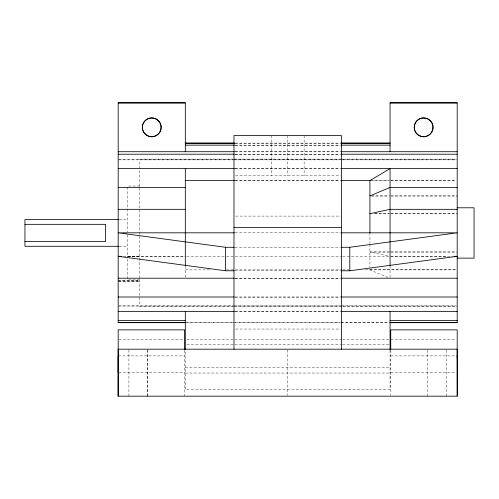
<?xml version="1.0" encoding="UTF-8"?>
<svg xmlns="http://www.w3.org/2000/svg" width="499" height="499" viewBox="0 0 499 499"><rect width="100%" height="100%" fill="white"/><g stroke="black" fill="none" stroke-linecap="round" stroke-linejoin="round"><path stroke-width="0.37" stroke-dasharray="2.5 1.87" d="M235.135 143.101L340.237 143.101M235.135 143.238L340.237 143.238M235.135 145.14L340.237 145.14M235.135 145.278L340.237 145.278M235.135 151.715L340.237 151.715M235.135 151.852L340.237 151.852M235.079 154.21L340.293 154.21M235.079 154.347L340.293 154.347M233.133 159.112L139.745 159.112L139.745 306.798L233.133 306.798M233.912 159.112L455.712 159.112M118.949 159.736L233.108 159.736M233.888 159.736L340.486 159.736M341.26 159.736L455.637 159.736M118.182 159.873L234.667 159.873M235.447 159.873L342.04 159.873M342.819 159.873L457.196 159.873M235.135 168.631L340.237 168.631M235.135 168.768L340.237 168.768M235.54 175.823L340.611 175.823M235.166 180.601L340.324 180.601M371.474 180.601L389.289 180.601M390.836 180.601L455.649 180.601M235.166 180.738L340.324 180.738M369.927 180.738L389.289 180.738M390.836 180.738L455.649 180.738M139.745 186.021L127.657 186.021L127.657 231.854M371.474 195.895L389.289 195.895M390.836 195.895L457.196 195.895M371.474 196.032L389.289 196.032M390.836 196.032L457.196 196.032M374.574 213.703L389.289 213.703M390.836 213.703L457.196 213.703M374.574 213.84L389.289 213.84M390.836 213.84L457.196 213.84M235.54 216.098L340.611 216.098M119.099 219.616L127.657 219.616M235.135 232.815L340.324 232.815M119.099 246.288L127.657 246.288M234.904 247.286L340.468 247.286M369.927 251.926L389.289 251.926M390.836 251.926L455.649 251.926M389.289 252.064L369.927 252.064L389.32 256.286M390.836 252.064L457.196 252.064M123.633 256.311L185.984 256.311M186.763 256.311L225.729 256.311M226.509 256.311L341.852 256.311M342.632 256.311L452.518 256.311M128.212 256.449L184.536 256.449M390.836 256.449L447.16 256.449M127.657 256.623L139.745 256.623M127.657 256.76L139.745 256.76M369.927 269.741L455.649 269.741M185.31 269.878L211.015 269.878M226.596 269.878L341.884 269.878M342.663 269.878L348.895 269.878M365.249 269.878L455.649 269.878M234.904 270.776L340.468 270.776M235.079 278.205L340.293 278.205M235.135 278.342L340.237 278.342M139.745 279.889L127.657 279.889L127.657 258.707M118.182 280.201L139.745 280.201M118.182 280.338L139.745 280.338M118.949 281.342L139.745 281.342M118.182 281.48L139.745 281.48M235.079 296.999L340.293 296.999M235.079 297.136L340.293 297.136M118.949 305.893L233.108 305.893M233.888 305.893L340.486 305.893M341.26 305.893L455.637 305.893M118.182 306.037L234.667 306.037M235.447 306.037L342.04 306.037M342.819 306.037L457.196 306.037M233.912 306.798L455.712 306.798M235.135 311.426L340.237 311.426M235.135 311.563L340.237 311.563M185.31 322.535L340.237 322.535M341.017 322.535L389.282 322.535M186.869 322.672L340.237 322.672M341.017 322.672L389.282 322.672M235.54 329.047L340.611 329.047M118.955 339.251L184.636 339.201M390.736 339.201L455.649 339.251M186.869 339.482L341.796 339.482M342.576 339.482L390.062 339.482M186.869 344.74L341.796 344.74M342.576 344.74L389.282 344.74M118.182 355.899L184.636 355.899M390.736 355.899L457.196 355.899M185.31 367.445L390.062 367.445M118.881 372.603L184.636 372.547M390.736 372.547L455.718 372.603M185.31 373.04L390.062 373.04M387.979 277.463L369.927 269.878L369.927 267.414M446.455 349.961L446.437 396.181M427.655 349.961L427.655 396.181M390.736 349.986L390.736 395.42M390.062 266.004L390.062 277.587M390.062 350.217L390.062 389.738L185.31 389.731L185.31 350.217M369.927 232.815L369.927 243.518M369.927 244.285L369.927 266.778M304.134 135.541L304.134 175.823M287.686 135.541L287.686 175.823M287.686 349.961L287.686 395.408M271.238 135.541L271.238 175.823M185.31 266.004L185.31 277.587M184.636 350.379L184.636 396.181M147.716 349.961L147.716 396.181M147.685 349.961L147.685 396.181M128.923 349.961L128.923 396.181M127.657 234.829L127.657 257.927"/><path stroke-width="0.75" d="M118.182 355.899L118.182 372.547M341.104 180.601L369.927 180.601L390.062 168.631L390.062 265.349M369.927 195.895L390.062 187.431L457.196 187.431M369.927 213.703L390.062 209.324L457.196 209.324M341.247 247.286L349.787 247.286L457.196 232.815L341.017 232.815M341.247 270.776L349.787 270.776L457.196 256.311L454.078 256.311M118.182 102.956L185.31 102.956M390.062 102.956L457.196 102.956M185.31 143.101L234.355 143.101M341.017 143.101L390.062 143.101M185.31 143.238L234.355 143.238M341.017 143.238L390.062 143.238M185.31 145.14L234.355 145.14M341.017 145.14L390.062 145.14M118.182 151.715L234.355 151.715M341.017 151.715L457.196 151.715M118.182 154.21L234.299 154.21M341.073 154.21L457.196 154.21M118.182 168.631L234.355 168.631M341.017 168.631L457.196 168.631M185.31 180.601L234.387 180.601M118.182 187.431L185.31 187.431M457.265 207.784L474.05 207.784L474.05 258.126L457.265 258.126M118.182 209.324L185.31 209.324M118.319 219.616L24.95 219.616L24.95 246.288L118.319 246.288M24.95 224.332L105.507 224.332L105.507 241.622L24.95 241.622M233.981 227.581L341.391 227.581M234.387 232.815L118.182 232.815L225.585 247.286L234.125 247.286M121.294 256.311L118.182 256.311L225.585 270.776L234.125 270.776M118.182 278.205L234.299 278.205M341.073 278.205L457.196 278.205M118.182 296.999L234.299 296.999M341.073 296.999L457.196 296.999M118.182 311.426L234.355 311.426M341.017 311.426L457.196 311.426M118.182 320.495L185.31 320.495M390.062 320.495L457.196 320.495M118.182 322.535L185.31 322.535M390.062 322.535L457.196 322.535M185.31 322.672L118.182 322.672L118.182 102.819L185.31 102.819L185.31 151.715M390.062 322.672L457.196 322.672L457.196 102.819L390.062 102.819L390.062 151.715M457.196 355.899L457.265 358.631M457.196 396.181L457.196 329.858L390.736 329.858L390.736 349.774M390.062 311.426L390.062 349.568M369.927 180.601L369.927 232.815M349.787 247.286L349.787 270.776M341.391 349.188L341.391 135.541L233.981 135.541L233.981 349.188M225.585 247.286L225.585 270.776M185.31 168.631L185.31 265.349M185.31 311.426L185.31 349.568M184.636 349.774L184.636 329.858L118.182 329.858L118.182 396.181M149.313 136.483A9.4 9.4 0 0 1 144.049 122.012A9.4 9.4 0 0 1 159.443 122.012A9.4 9.4 0 0 1 154.179 136.483M153.58 136.62A9.4 9.4 0 0 1 149.906 136.62M421.193 136.483A9.4 9.4 0 0 1 415.929 122.012A9.4 9.4 0 0 1 431.329 122.012A9.4 9.4 0 0 1 426.059 136.483M425.466 136.62A9.4 9.4 0 0 1 421.792 136.62M118.182 349.188L118.107 396.181L457.265 396.181L457.196 349.188L118.182 349.188M418.929 135.404A9.4 9.4 0 0 0 433.026 127.27A9.4 9.4 0 0 0 418.929 119.13A9.4 9.4 0 0 0 418.929 135.404M145.097 133.913A9.4 9.4 0 0 0 160.821 129.703A9.4 9.4 0 0 0 149.313 118.188A9.4 9.4 0 0 0 145.097 133.913"/></g></svg>
